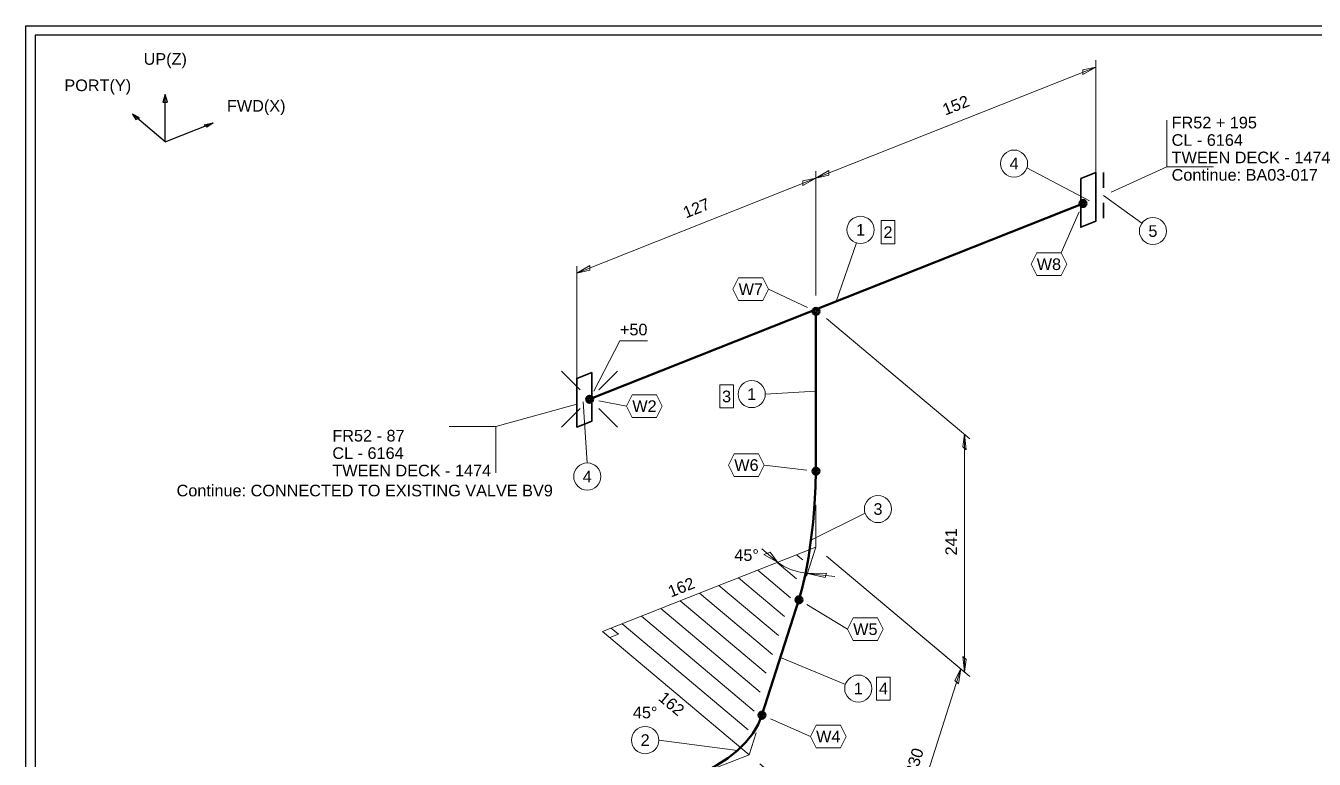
# Model space of a CAD drawing. Header units: millimetres. Extents: x 0 to 420, y 0 to 297.
# Drawn here: x 0 to 277.1, y 139.2 to 297 of the extents above; entities that cross this region are included whole.
import ezdxf
from ezdxf.enums import TextEntityAlignment as Align

# ---------------------------------------------------------------- set-up
doc = ezdxf.new("R2010")
doc.units = ezdxf.units.MM
for name, color, linetype in [('I_Coordinates', 11, 'Continuous'), ('I_CutNumbers', 10, 'Continuous'), ('I_Dimensions', 4, 'Continuous'), ('I_OtherComponents', 2, 'Continuous'), ('I_PartNumbers', 9, 'Continuous'), ('I_Pipes', 1, 'Continuous'), ('I_Tags', 8, 'Continuous'), ('I_Triangles', 5, 'Continuous'), ('SymbolsOnDrawingSheet', 1, 'Continuous')]:
    doc.layers.add(name, color=color, linetype=linetype)
doc.styles.add('Cadmatic Default Text', font='arial.ttf')

# ---------------------------------------------------------------- blocks, each defined once
blk = doc.blocks.new('SEDS_SPOOL_FORMAT_Gol_9')
at = {"layer": 'SymbolsOnDrawingSheet', "linetype": 'ByBlock', "lineweight": -3, "flags": 128}
for points in [[(0, 297), (420, 297), (420, 0), (0, 0), (0, 297)], [(418.01, 295.01), (2, 295.01)], [(2, 295.01), (2, 2)]]:
    blk.add_lwpolyline(points, dxfattribs=at)
blk = doc.blocks.new('BA01728717152_PRT_46_3')
at = {"layer": 'I_OtherComponents', "linetype": 'ByBlock', "lineweight": 35, "flags": 128}
blk.add_lwpolyline([(69.76, 199.1), (66.52, 197.82), (66.52, 187.36), (69.76, 188.65), (69.76, 199.1)], dxfattribs=at)
at = {"layer": 'I_OtherComponents', "linetype": 'ByBlock', "lineweight": 50}
for radius in [0.75, 0.375]:
    blk.add_circle((69.26, 193.35), radius, dxfattribs=at)
blk = doc.blocks.new('BA01728717152_PRT_47_3')
at = {"layer": 'I_Pipes', "linetype": 'ByBlock', "lineweight": 50}
blk.add_line((175.4, 235.47), (69.26, 193.35), dxfattribs=at)
blk = doc.blocks.new('BA01728717152_PRT_50_3')
at = {"layer": 'I_OtherComponents', "linetype": 'ByBlock', "lineweight": 35, "flags": 128}
blk.add_lwpolyline([(174.91, 240.83), (178.15, 242.11), (178.15, 231.66), (174.91, 230.37), (174.91, 240.83)], dxfattribs=at)
at = {"layer": 'I_OtherComponents', "linetype": 'ByBlock', "lineweight": 50}
for radius in [0.75, 0.375]:
    blk.add_circle((175.4, 235.47), radius, dxfattribs=at)
blk = doc.blocks.new('BA01728717152_PRT_51_3')
at = {"layer": 'I_Pipes', "linetype": 'ByBlock', "lineweight": 50}
blk.add_line((117.94, 212.26), (117.94, 177.88), dxfattribs=at)
blk = doc.blocks.new('BA01728717152_PRT_52_3')
at = {"layer": 'I_Pipes', "linetype": 'ByBlock', "lineweight": 0}
for q in [(117.94, 170.53), (115.94, 155.31)]:
    blk.add_line((117.94, 161.55), q, dxfattribs=at)
at = {"layer": 'I_Pipes', "linetype": 'ByBlock', "lineweight": 50, "flags": 128}
blk.add_lwpolyline([(117.94, 177.88), (117.87, 174.48), (117.66, 170.77), (117.33, 166.9), (116.87, 163.01), (116.32, 159.26), (115.69, 155.79), (115.01, 152.73), (114.3, 150.2)], dxfattribs=at)
at = {"layer": 'I_Pipes', "linetype": 'ByBlock', "lineweight": 50}
for centre, radius in [((117.94, 177.88), 0.75), ((117.94, 177.88), 0.375), ((114.3, 150.2), 0.75), ((114.3, 150.2), 0.375)]:
    blk.add_circle(centre, radius, dxfattribs=at)
blk = doc.blocks.new('BA01728717152_PRT_53_3')
at = {"layer": 'I_Pipes', "linetype": 'ByBlock', "lineweight": 50}
blk.add_line((114.3, 150.2), (106.33, 125.38), dxfattribs=at)
blk = doc.blocks.new('BA01728717152_PRT_54_3')
at = {"layer": 'I_Pipes', "linetype": 'ByBlock', "lineweight": 0}
for q in [(105.1, 121.55), (96.8, 114.17)]:
    blk.add_line((103.6, 116.87), q, dxfattribs=at)
at = {"layer": 'I_Pipes', "linetype": 'ByBlock', "lineweight": 50, "flags": 128}
blk.add_lwpolyline([(106.33, 125.38), (105.51, 123.39), (104.36, 121.45), (102.88, 119.58), (101.09, 117.81), (99.01, 116.14), (96.66, 114.6), (94.06, 113.21), (91.23, 111.96)], dxfattribs=at)
at = {"layer": 'I_Pipes', "linetype": 'ByBlock', "lineweight": 50}
for centre, radius in [((106.33, 125.38), 0.75), ((106.33, 125.38), 0.375), ((91.23, 111.96), 0.75), ((91.23, 111.96), 0.375)]:
    blk.add_circle(centre, radius, dxfattribs=at)
blk = doc.blocks.new('BA01728717152_PRT_92_3')
at = {"layer": 'I_OtherComponents', "linetype": 'ByBlock', "lineweight": 35}
for p, q in [((179.8, 238.85), (179.8, 242.11)), ((179.8, 232.32), (179.8, 235.58))]:
    blk.add_line(p, q, dxfattribs=at)
blk = doc.blocks.new('BA01728717152_TRI_0_3')
at = {"layer": 'I_Triangles', "linetype": 'ByBlock', "lineweight": 0}
for p, q in [((109.6, 158.24), (113.8, 154.72)), ((113.77, 159.9), (115.1, 158.78)), ((105.43, 156.59), (112.5, 150.65)), ((97.09, 153.28), (109.89, 142.53)), ((101.26, 154.94), (111.19, 146.59)), ((88.75, 149.97), (107.28, 134.4)), ((92.92, 151.63), (108.58, 138.47)), ((84.58, 148.32), (105.98, 130.34)), ((76.24, 145.01), (103.37, 122.22)), ((80.41, 146.66), (104.67, 126.28))]:
    blk.add_line(p, q, dxfattribs=at)
at = {"layer": 'I_Triangles', "linetype": 'ByBlock', "lineweight": 0, "flags": 128}
for points in [[(117.94, 161.55), (72.07, 143.35), (103.6, 116.87)], [(122.02, 155.25), (116.12, 155.88), (120.2, 155.91), (119.9, 155), (116.12, 155.88), (114.23, 156.19), (112.49, 156.71), (110.96, 157.42), (109.7, 158.28), (108.09, 160.45), (106.77, 159.93), (109.7, 158.28), (106.3, 161.14)], [(73.93, 144.09), (75.46, 142.8), (73.6, 142.07)]]:
    blk.add_lwpolyline(points, dxfattribs=at)
at = {"layer": 'I_Triangles', "linetype": 'ByBlock', "lineweight": 0, "style": 'Cadmatic Default Text'}
blk.add_text('45°', height=2.5, dxfattribs=at).set_placement((103.04, 159.82), align=Align.MIDDLE_CENTER)
for rotation, p in [(21.6433, (88.99, 152.91)), (319.9681, (86.9, 127.85))]:
    blk.add_text('162', height=2.5, rotation=rotation, dxfattribs=at).set_placement(p, align=Align.MIDDLE_CENTER)
blk = doc.blocks.new('BA01728717152_DIM_0_3')
at = {"layer": 'I_Dimensions', "linetype": 'ByBlock', "lineweight": 0}
for p, q in [((178.15, 266.31), (178.15, 239.56)), ((117.94, 240.92), (178.15, 264.81)), ((117.94, 215.67), (117.94, 242.42))]:
    blk.add_line(p, q, dxfattribs=at)
at = {"layer": 'I_Dimensions', "linetype": 'ByBlock', "lineweight": 0, "flags": 128}
for points in [[(178.15, 264.81), (175.36, 263.2), (175.36, 264.2), (178.15, 264.81)], [(117.94, 240.92), (120.73, 241.53), (120.73, 242.53), (117.94, 240.92)]]:
    blk.add_lwpolyline(points, dxfattribs=at)
at = {"layer": 'I_Dimensions', "linetype": 'ByBlock', "lineweight": 0, "style": 'Cadmatic Default Text'}
blk.add_text('152', height=2.5, rotation=21.6433, dxfattribs=at).set_placement((148.04, 256.61), align=Align.MIDDLE_CENTER)
blk = doc.blocks.new('BA01728717152_DIM_1_3')
at = {"layer": 'I_Dimensions', "linetype": 'ByBlock', "lineweight": 0}
for p, q in [((150.29, 134.38), (120.24, 159.62)), ((134.8, 90.66), (149.14, 135.34)), ((105.89, 114.94), (135.95, 89.69))]:
    blk.add_line(p, q, dxfattribs=at)
at = {"layer": 'I_Dimensions', "linetype": 'ByBlock', "lineweight": 0, "flags": 128}
for points in [[(149.14, 135.34), (148.61, 132.16), (147.84, 132.81), (149.14, 135.34)], [(134.8, 90.66), (136.1, 93.19), (135.33, 93.84), (134.8, 90.66)]]:
    blk.add_lwpolyline(points, dxfattribs=at)
at = {"layer": 'I_Dimensions', "linetype": 'ByBlock', "lineweight": 0, "style": 'Cadmatic Default Text'}
blk.add_text('230', height=2.5, rotation=72.2032, dxfattribs=at).set_placement((139.1, 115.41), align=Align.MIDDLE_CENTER)
blk = doc.blocks.new('BA01728717152_DIM_2_3')
at = {"layer": 'I_Dimensions', "linetype": 'ByBlock', "lineweight": 0}
for p, q in [((151.06, 184.85), (120.24, 210.74)), ((149.91, 134.7), (149.91, 185.81)), ((120.24, 159.62), (151.06, 133.73))]:
    blk.add_line(p, q, dxfattribs=at)
at = {"layer": 'I_Dimensions', "linetype": 'ByBlock', "lineweight": 0, "flags": 128}
for points in [[(149.91, 185.81), (150.29, 182.49), (149.52, 183.14), (149.91, 185.81)], [(149.91, 134.7), (150.29, 137.38), (149.52, 138.02), (149.91, 134.7)]]:
    blk.add_lwpolyline(points, dxfattribs=at)
at = {"layer": 'I_Dimensions', "linetype": 'ByBlock', "lineweight": 0, "style": 'Cadmatic Default Text'}
blk.add_text('241', height=2.5, rotation=90, dxfattribs=at).set_placement((147.04, 162.67), align=Align.MIDDLE_CENTER)
blk = doc.blocks.new('BA01728717152_DIM_4_3')
at = {"layer": 'I_Dimensions', "linetype": 'ByBlock', "lineweight": 0}
for p, q in [((117.94, 242.42), (117.94, 215.67)), ((66.52, 220.51), (117.94, 240.92)), ((66.52, 195.26), (66.52, 222.01))]:
    blk.add_line(p, q, dxfattribs=at)
at = {"layer": 'I_Dimensions', "linetype": 'ByBlock', "lineweight": 0, "flags": 128}
for points in [[(117.94, 240.92), (115.15, 239.31), (115.15, 240.31), (117.94, 240.92)], [(66.52, 220.51), (69.31, 221.12), (69.31, 222.12), (66.52, 220.51)]]:
    blk.add_lwpolyline(points, dxfattribs=at)
at = {"layer": 'I_Dimensions', "linetype": 'ByBlock', "lineweight": 0, "style": 'Cadmatic Default Text'}
blk.add_text('127', height=2.5, rotation=21.6433, dxfattribs=at).set_placement((92.23, 234.47), align=Align.MIDDLE_CENTER)
blk = doc.blocks.new('BA01728717152_CRD_1_3')
at = {"layer": 'I_Coordinates', "linetype": 'ByBlock', "lineweight": 0}
blk.add_line((193.45, 243.37), (181.45, 237.87), dxfattribs=at)
at = {"layer": 'I_Coordinates', "linetype": 'ByBlock', "lineweight": 0, "flags": 128}
blk.add_lwpolyline([(193.45, 253.37), (193.45, 243.37), (203.45, 243.37)], dxfattribs=at)
at = {"layer": 'I_Coordinates', "linetype": 'ByBlock', "lineweight": 0, "style": 'Cadmatic Default Text'}
for s, p in [('FR52 + 195', (194.45, 251.62)), ('CL - 6164', (194.45, 247.87)), ('TWEEN DECK - 1474', (194.45, 244.12)), ('Continue: BA03-017', (194.45, 240.37))]:
    blk.add_text(s, height=2.5, dxfattribs=at).set_placement(p)
blk = doc.blocks.new('BA01728717152_PTN_0_3')
at = {"layer": 'I_PartNumbers', "linetype": 'ByBlock', "lineweight": 0}
blk.add_line((84.14, 120.02), (101.09, 117.81), dxfattribs=at)
blk.add_circle((81.22, 120.02), 2.92, dxfattribs=at)
at = {"layer": 'I_PartNumbers', "linetype": 'ByBlock', "lineweight": 0, "style": 'Cadmatic Default Text'}
blk.add_text('2', height=2.5, dxfattribs=at).set_placement((81.22, 120.02), align=Align.MIDDLE_CENTER)
blk = doc.blocks.new('BA01728717152_PTN_1_3')
at = {"layer": 'I_PartNumbers', "linetype": 'ByBlock', "lineweight": 0}
blk.add_line((68.77, 179.64), (67.89, 192.81), dxfattribs=at)
blk.add_circle((68.77, 176.72), 2.92, dxfattribs=at)
at = {"layer": 'I_PartNumbers', "linetype": 'ByBlock', "lineweight": 0, "style": 'Cadmatic Default Text'}
blk.add_text('4', height=2.5, dxfattribs=at).set_placement((68.77, 176.72), align=Align.MIDDLE_CENTER)
blk = doc.blocks.new('BA01728717152_PTN_2_3')
at = {"layer": 'I_PartNumbers', "linetype": 'ByBlock', "lineweight": 0}
blk.add_line((126.65, 227.01), (122.33, 214.41), dxfattribs=at)
blk.add_circle((127.55, 229.79), 2.92, dxfattribs=at)
at = {"layer": 'I_PartNumbers', "linetype": 'ByBlock', "lineweight": 0, "style": 'Cadmatic Default Text'}
blk.add_text('1', height=2.5, dxfattribs=at).set_placement((127.55, 229.79), align=Align.MIDDLE_CENTER)
blk = doc.blocks.new('BA01728717152_PTN_3_3')
at = {"layer": 'I_PartNumbers', "linetype": 'ByBlock', "lineweight": 0}
blk.add_line((163.33, 243.14), (176.78, 236.01), dxfattribs=at)
blk.add_circle((160.56, 244.04), 2.92, dxfattribs=at)
at = {"layer": 'I_PartNumbers', "linetype": 'ByBlock', "lineweight": 0, "style": 'Cadmatic Default Text'}
blk.add_text('4', height=2.5, dxfattribs=at).set_placement((160.56, 244.04), align=Align.MIDDLE_CENTER)
blk = doc.blocks.new('BA01728717152_PTN_4_3')
at = {"layer": 'I_PartNumbers', "linetype": 'ByBlock', "lineweight": 0}
blk.add_line((188.06, 231.26), (179.8, 237.21), dxfattribs=at)
blk.add_circle((190.43, 229.54), 2.92, dxfattribs=at)
at = {"layer": 'I_PartNumbers', "linetype": 'ByBlock', "lineweight": 0, "style": 'Cadmatic Default Text'}
blk.add_text('5', height=2.5, dxfattribs=at).set_placement((190.43, 229.54), align=Align.MIDDLE_CENTER)
blk = doc.blocks.new('BA01728717152_PTN_5_3')
at = {"layer": 'I_PartNumbers', "linetype": 'ByBlock', "lineweight": 0}
blk.add_line((107.05, 194.46), (117.94, 195.07), dxfattribs=at)
blk.add_circle((104.14, 194.46), 2.92, dxfattribs=at)
at = {"layer": 'I_PartNumbers', "linetype": 'ByBlock', "lineweight": 0, "style": 'Cadmatic Default Text'}
blk.add_text('1', height=2.5, dxfattribs=at).set_placement((104.14, 194.46), align=Align.MIDDLE_CENTER)
blk = doc.blocks.new('BA01728717152_PTN_6_3')
at = {"layer": 'I_PartNumbers', "linetype": 'ByBlock', "lineweight": 0}
blk.add_line((128.51, 168.83), (116.87, 163.01), dxfattribs=at)
blk.add_circle((131.29, 169.73), 2.92, dxfattribs=at)
at = {"layer": 'I_PartNumbers', "linetype": 'ByBlock', "lineweight": 0, "style": 'Cadmatic Default Text'}
blk.add_text('3', height=2.5, dxfattribs=at).set_placement((131.29, 169.73), align=Align.MIDDLE_CENTER)
blk = doc.blocks.new('BA01728717152_PTN_7_3')
at = {"layer": 'I_PartNumbers', "linetype": 'ByBlock', "lineweight": 0}
blk.add_line((124.28, 132.01), (110.31, 137.79), dxfattribs=at)
blk.add_circle((127.06, 131.1), 2.92, dxfattribs=at)
at = {"layer": 'I_PartNumbers', "linetype": 'ByBlock', "lineweight": 0, "style": 'Cadmatic Default Text'}
blk.add_text('1', height=2.5, dxfattribs=at).set_placement((127.06, 131.1), align=Align.MIDDLE_CENTER)
blk = doc.blocks.new('BA01728717152_CUT_11_3')
at = {"layer": 'I_CutNumbers', "linetype": 'ByBlock', "lineweight": 0, "flags": 128}
blk.add_lwpolyline([(134.92, 226.81), (134.92, 231.77), (131.98, 231.77), (131.98, 226.81), (134.92, 226.81)], dxfattribs=at)
at = {"layer": 'I_CutNumbers', "linetype": 'ByBlock', "lineweight": 0, "style": 'Cadmatic Default Text'}
blk.add_text('2', height=2.5, dxfattribs=at).set_placement((133.45, 229.29), align=Align.MIDDLE_CENTER)
blk = doc.blocks.new('BA01728717152_CUT_12_3')
at = {"layer": 'I_CutNumbers', "linetype": 'ByBlock', "lineweight": 0, "flags": 128}
blk.add_lwpolyline([(100.2, 191.48), (100.2, 196.44), (97.26, 196.44), (97.26, 191.48), (100.2, 191.48)], dxfattribs=at)
at = {"layer": 'I_CutNumbers', "linetype": 'ByBlock', "lineweight": 0, "style": 'Cadmatic Default Text'}
blk.add_text('3', height=2.5, dxfattribs=at).set_placement((98.73, 193.96), align=Align.MIDDLE_CENTER)
blk = doc.blocks.new('BA01728717152_CUT_13_3')
at = {"layer": 'I_CutNumbers', "linetype": 'ByBlock', "lineweight": 0, "flags": 128}
blk.add_lwpolyline([(133.93, 128.62), (133.93, 133.59), (130.99, 133.59), (130.99, 128.62), (133.93, 128.62)], dxfattribs=at)
at = {"layer": 'I_CutNumbers', "linetype": 'ByBlock', "lineweight": 0, "style": 'Cadmatic Default Text'}
blk.add_text('4', height=2.5, dxfattribs=at).set_placement((132.46, 131.1), align=Align.MIDDLE_CENTER)
blk = doc.blocks.new('BA01728717152_fii_10_3')
at = {"layer": 'I_Tags', "linetype": 'ByBlock', "lineweight": 0, "style": 'Cadmatic Default Text'}
blk.add_text('45°', height=2.5, dxfattribs=at).set_placement((81.22, 125.96), align=Align.MIDDLE_CENTER)
blk = doc.blocks.new('Pi_Weld_0')
at = {"layer": 'I_Tags', "linetype": 'ByBlock', "lineweight": 0, "flags": 128}
for points in [[(2.62, 2.45), (6.54, 11.25)], [(-2.62, 2.45), (-3.84, 0)], [(-3.84, 0), (-2.62, -2.45)], [(2.62, 2.45), (-2.62, 2.45)], [(3.84, 0), (2.62, 2.45)], [(2.62, -2.45), (3.84, 0)], [(-2.62, -2.45), (2.62, -2.45)]]:
    blk.add_lwpolyline(points, dxfattribs=at)
at = {"layer": 'I_Tags', "linetype": 'ByBlock', "lineweight": 0, "style": 'Cadmatic Default Text'}
blk.add_text('W8', height=2.5, dxfattribs=at).set_placement((0, 0), align=Align.MIDDLE_CENTER)
blk = doc.blocks.new('Pi_Weld_1')
at = {"layer": 'I_Tags', "linetype": 'ByBlock', "lineweight": 0, "flags": 128}
for points in [[(-2.62, 2.45), (-3.84, 0)], [(-3.84, 0), (-2.62, -2.45)], [(2.62, 2.45), (-2.62, 2.45)], [(3.84, 0), (2.62, 2.45)], [(2.62, -2.45), (3.84, 0)], [(3.84, 0), (12.96, -1.07)], [(-2.62, -2.45), (2.62, -2.45)]]:
    blk.add_lwpolyline(points, dxfattribs=at)
at = {"layer": 'I_Tags', "linetype": 'ByBlock', "lineweight": 0, "style": 'Cadmatic Default Text'}
blk.add_text('W6', height=2.5, dxfattribs=at).set_placement((0, 0), align=Align.MIDDLE_CENTER)
blk = doc.blocks.new('Pi_Weld_2')
at = {"layer": 'I_Tags', "linetype": 'ByBlock', "lineweight": 0, "flags": 128}
for points in [[(-3.84, 0), (-12.45, 3.78)], [(-2.62, 2.45), (-3.84, 0)], [(-3.84, 0), (-2.62, -2.45)], [(2.62, 2.45), (-2.62, 2.45)], [(3.84, 0), (2.62, 2.45)], [(2.62, -2.45), (3.84, 0)], [(-2.62, -2.45), (2.62, -2.45)]]:
    blk.add_lwpolyline(points, dxfattribs=at)
at = {"layer": 'I_Tags', "linetype": 'ByBlock', "lineweight": 0, "style": 'Cadmatic Default Text'}
blk.add_text('W4', height=2.5, dxfattribs=at).set_placement((0, 0), align=Align.MIDDLE_CENTER)
blk = doc.blocks.new('Pi_ExtraLength2_4')
at = {"layer": 'I_Tags', "linetype": 'ByBlock', "lineweight": 0, "flags": 128}
for points in [[(-2.96, -2.45), (-8.58, -13.23)], [(-2.96, -2.45), (2.96, -2.45)]]:
    blk.add_lwpolyline(points, dxfattribs=at)
at = {"layer": 'I_Tags', "linetype": 'ByBlock', "lineweight": 0, "style": 'Cadmatic Default Text'}
blk.add_text('+50', height=2.5, dxfattribs=at).set_placement((0, 0), align=Align.MIDDLE_CENTER)
blk = doc.blocks.new('Pi_FieldWeld_5')
at = {"layer": 'I_Tags', "linetype": 'ByBlock', "lineweight": 0, "flags": 128}
for points in [[(-13.81, 3.49), (-17.81, 7.49)], [(-9.81, 3.49), (-5.81, 7.49)], [(-3.84, 0), (-9.84, 1.12)], [(-2.62, 2.45), (-3.84, 0)], [(-3.84, 0), (-2.62, -2.45)], [(2.62, 2.45), (-2.62, 2.45)], [(3.84, 0), (2.62, 2.45)], [(2.62, -2.45), (3.84, 0)], [(-13.81, -0.51), (-17.81, -4.51)], [(-9.81, -0.51), (-5.81, -4.51)], [(-2.62, -2.45), (2.62, -2.45)]]:
    blk.add_lwpolyline(points, dxfattribs=at)
at = {"layer": 'I_Tags', "linetype": 'ByBlock', "lineweight": 0, "style": 'Cadmatic Default Text'}
blk.add_text('W2', height=2.5, dxfattribs=at).set_placement((0, 0), align=Align.MIDDLE_CENTER)
blk = doc.blocks.new('Pi_Weld_6')
at = {"layer": 'I_Tags', "linetype": 'ByBlock', "lineweight": 0, "flags": 128}
for points in [[(-2.62, 2.45), (-3.84, 0)], [(-3.84, 0), (-2.62, -2.45)], [(2.62, 2.45), (-2.62, 2.45)], [(3.84, 0), (2.62, 2.45)], [(2.62, -2.45), (3.84, 0)], [(3.84, 0), (12.19, -3.91)], [(-2.62, -2.45), (2.62, -2.45)]]:
    blk.add_lwpolyline(points, dxfattribs=at)
at = {"layer": 'I_Tags', "linetype": 'ByBlock', "lineweight": 0, "style": 'Cadmatic Default Text'}
blk.add_text('W7', height=2.5, dxfattribs=at).set_placement((0, 0), align=Align.MIDDLE_CENTER)
blk = doc.blocks.new('Pi_Weld_7')
at = {"layer": 'I_Tags', "linetype": 'ByBlock', "lineweight": 0, "flags": 128}
for points in [[(-3.84, 0), (-12.57, 5.28)], [(-2.62, 2.45), (-3.84, 0)], [(-3.84, 0), (-2.62, -2.45)], [(2.62, 2.45), (-2.62, 2.45)], [(3.84, 0), (2.62, 2.45)], [(2.62, -2.45), (3.84, 0)], [(-2.62, -2.45), (2.62, -2.45)]]:
    blk.add_lwpolyline(points, dxfattribs=at)
at = {"layer": 'I_Tags', "linetype": 'ByBlock', "lineweight": 0, "style": 'Cadmatic Default Text'}
blk.add_text('W5', height=2.5, dxfattribs=at).set_placement((0, 0), align=Align.MIDDLE_CENTER)

msp = doc.modelspace()

# ---------------------------------------------------------------- linework, layer by layer
at = {"layer": 'I_Coordinates', "linetype": 'ByBlock', "lineweight": 0}
msp.add_line((101.1, 210.81), (118.52, 215.56), dxfattribs=at)
at = {"layer": 'I_Coordinates', "linetype": 'ByBlock', "lineweight": 0, "flags": 128}
msp.add_lwpolyline([(101.1, 200.81), (101.1, 210.81), (91.1, 210.81)], dxfattribs=at)
at = {"layer": 'I_OtherComponents', "linetype": 'ByBlock', "lineweight": 50}
for radius in [0.75, 0.375]:
    msp.add_circle((169.94, 235.56), radius, dxfattribs=at)
at = {"layer": 'SymbolsOnDrawingSheet', "linetype": 'ByBlock', "lineweight": 25, "flags": 128}
for points in [[(30.5, 280.57), (30, 282.21), (29.5, 280.57), (30.5, 280.57)], [(30, 272), (30, 282.21)], [(30, 272), (22.92, 277.95)], [(24.46, 277.16), (22.92, 277.95), (23.64, 276.83), (24.46, 277.16)], [(30, 272), (40.3, 276.09)], [(38.37, 275.67), (40.3, 276.09), (38.94, 275.2), (38.37, 275.67)]]:
    msp.add_lwpolyline(points, dxfattribs=at)

# ---------------------------------------------------------------- block references
at = {"layer": 'I_Coordinates', "lineweight": 0}
msp.add_blockref('BA01728717152_CRD_1_3', (52, 23.3), dxfattribs=at)
at = {"layer": 'I_CutNumbers', "lineweight": 0}
for name in ['BA01728717152_CUT_11_3', 'BA01728717152_CUT_12_3', 'BA01728717152_CUT_13_3']:
    msp.add_blockref(name, (52, 23.3), dxfattribs=at)
at = {"layer": 'I_Dimensions', "lineweight": 0}
for name in ['BA01728717152_DIM_0_3', 'BA01728717152_DIM_4_3', 'BA01728717152_DIM_2_3', 'BA01728717152_DIM_1_3']:
    msp.add_blockref(name, (52, 23.3), dxfattribs=at)
at = {"layer": 'I_OtherComponents', "lineweight": 35}
for name in ['BA01728717152_PRT_50_3', 'BA01728717152_PRT_92_3', 'BA01728717152_PRT_46_3']:
    msp.add_blockref(name, (52, 23.3), dxfattribs=at)
at = {"layer": 'I_PartNumbers', "lineweight": 0}
for name in ['BA01728717152_PTN_3_3', 'BA01728717152_PTN_4_3', 'BA01728717152_PTN_2_3', 'BA01728717152_PTN_5_3', 'BA01728717152_PTN_1_3', 'BA01728717152_PTN_6_3', 'BA01728717152_PTN_7_3', 'BA01728717152_PTN_0_3']:
    msp.add_blockref(name, (52, 23.3), dxfattribs=at)
at = {"layer": 'I_Pipes', "lineweight": 50}
for name in ['BA01728717152_PRT_47_3', 'BA01728717152_PRT_51_3', 'BA01728717152_PRT_52_3', 'BA01728717152_PRT_53_3', 'BA01728717152_PRT_54_3']:
    msp.add_blockref(name, (52, 23.3), dxfattribs=at)
at = {"layer": 'I_Tags'}
for name, p in [('Pi_Weld_0', (220.05, 245.7)), ('Pi_Weld_6', (155.94, 240.32)), ('Pi_ExtraLength2_4', (130.76, 231.65)), ('Pi_FieldWeld_5', (133.07, 215.17)), ('Pi_Weld_1', (155, 202.49)), ('Pi_Weld_7', (180.58, 167.19)), ('Pi_Weld_2', (172.61, 144.1))]:
    msp.add_blockref(name, p, dxfattribs=at)
at = {"layer": 'I_Tags', "lineweight": 0}
msp.add_blockref('BA01728717152_fii_10_3', (52, 23.3), dxfattribs=at)
at = {"layer": 'I_Triangles', "lineweight": 0}
msp.add_blockref('BA01728717152_TRI_0_3', (52, 23.3), dxfattribs=at)
at = {"layer": 'SymbolsOnDrawingSheet'}
msp.add_blockref('SEDS_SPOOL_FORMAT_Gol_9', (0, 0), dxfattribs=at)

# ---------------------------------------------------------------- texts
at = {"layer": 'I_Coordinates', "linetype": 'ByBlock', "lineweight": 0, "style": 'Cadmatic Default Text'}
for s, p in [('FR52 - 87', (65.94, 210.06)), ('CL - 6164', (65.94, 206.31)), ('TWEEN DECK - 1474', (65.94, 202.56)), ('Continue: CONNECTED TO EXISTING VALVE BV9', (32.44, 198.26))]:
    msp.add_text(s, height=2.5, dxfattribs=at).set_placement(p, align=Align.TOP_LEFT)
at = {"layer": 'SymbolsOnDrawingSheet', "linetype": 'ByBlock', "lineweight": 25, "style": 'Cadmatic Default Text'}
for s, p in [('UP(Z)', (30, 289.86)), ('PORT(Y)', (15.49, 284.19)), ('FWD(X)', (49.57, 279.77))]:
    msp.add_text(s, height=2.5, dxfattribs=at).set_placement(p, align=Align.MIDDLE_CENTER)

doc.saveas('drawing.dxf')
